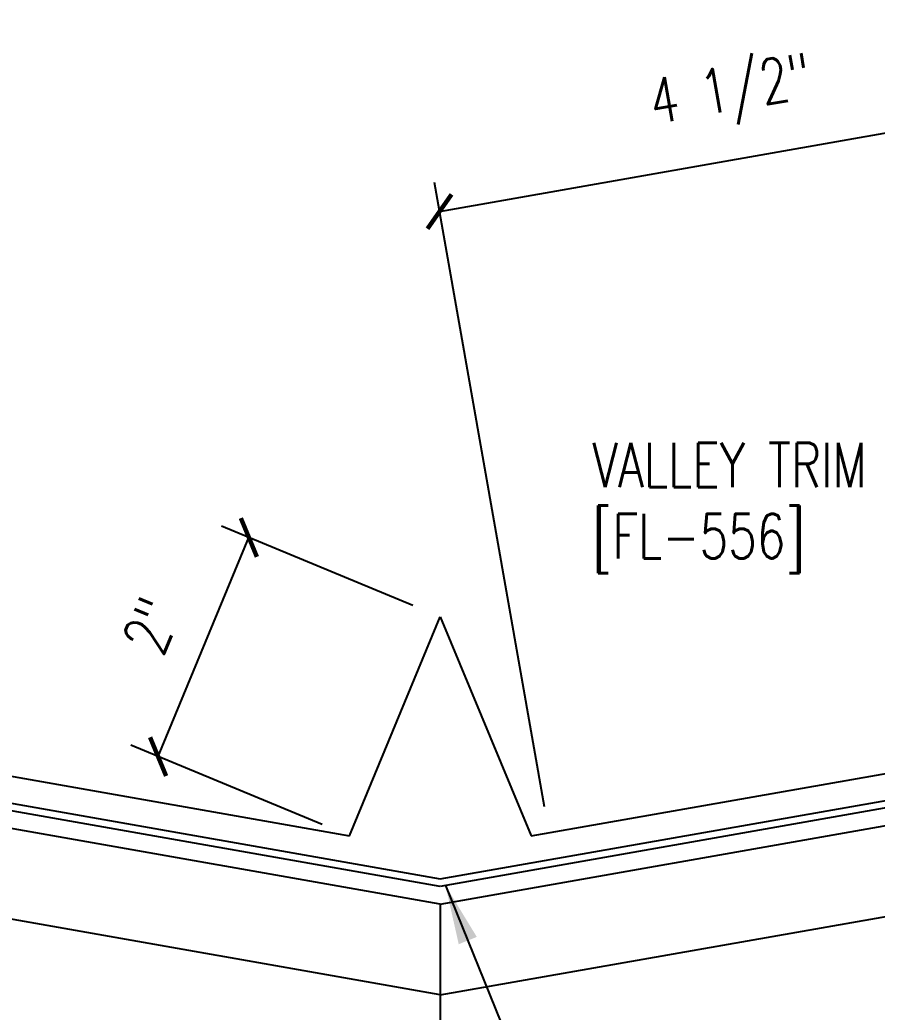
# Model space of a CAD drawing. Header units: inches. Extents: x -33163 to 19162, y -8858 to 30669.
# Drawn here: x -27970 to -27962.77, y -486.19 to -477.83 of the extents above; entities that cross this region are included whole.
import ezdxf

# ---------------------------------------------------------------- set-up
doc = ezdxf.new("R2010")
doc.units = ezdxf.units.IN
doc.layers.get('0').update_dxf_attribs({"color": 9, "lineweight": 0})
doc.layers.get('Defpoints').update_dxf_attribs({"color": 254})
for name, color, linetype in [('DIM', 7, 'Continuous'), ('PURLIN', 1, 'Continuous'), ('STLA', 12, 'Continuous'), ('TEXT', 7, 'Continuous'), ('TRIM', 4, 'Continuous')]:
    doc.layers.add(name, color=color, linetype=linetype)
doc.styles.add('TEXT', font='SIMPLEX.shx', dxfattribs={"width": 0.75, "height": 0.375})
doc.styles.add('TEXT1', font='ROMANS.shx', dxfattribs={"width": 0.75, "height": 0.375})
doc.dimstyles.new('DETAIL', dxfattribs={"dimscale": 4, "dimtxt": 0.375, "dimasz": 0.0625, "dimexe": 0.0625, "dimexo": 0.0625, "dimgap": 0.0625, "dimtad": 1, "dimdec": 4, "dimzin": 3, "dimdsep": 46, "dimlunit": 4, "dimtxsty": 'TEXT1', "dimblk": 'ARCHTICK', "dimcen": 0.0625, "dimclrd": 7, "dimclre": 7, "dimclrt": 2, "dimadec": 0, "dimazin": 0, "dimtfac": 0.6, "dimtdec": 4, "dimtmove": 0, "dimatfit": 3, "dimfxl": 1, "dimfrac": 2, "dimtolj": 1, "dimtzin": 0, "dimarcsym": 0})
doc.dimstyles.new('DETAIL$7', dxfattribs={"dimscale": 4, "dimtxt": 0.375, "dimasz": 0.125, "dimexe": 0.0625, "dimexo": 0.0625, "dimgap": 0.0625, "dimtad": 1, "dimdec": 4, "dimzin": 3, "dimdsep": 46, "dimlunit": 4, "dimtxsty": 'TEXT', "dimblk": 'ARCHTICK', "dimcen": 0.0625, "dimclrd": 7, "dimclre": 7, "dimclrt": 2, "dimadec": 0, "dimazin": 0, "dimtfac": 0.6, "dimtdec": 4, "dimtmove": 0, "dimatfit": 3, "dimfxl": 1, "dimfrac": 2, "dimtolj": 1, "dimtzin": 0, "dimarcsym": 0})

# ---------------------------------------------------------------- blocks, each defined once
blk = doc.blocks.new('_ArchTick')
at = {"color": 0, "linetype": 'ByBlock', "const_width": 0.15}
blk.add_lwpolyline([(-0.5, -0.5), (0.5, 0.5)], dxfattribs=at)
blk = doc.blocks.new('*D349')
at = {"layer": 'Defpoints', "color": 0, "transparency": 16777216}
for p in [(-27961.3492, -478.5423), (-27960.7429, -481.9806), (-27965.5327, -484.7081)]:
    blk.add_point(p, dxfattribs=at)
at = {"layer": 'DIM', "color": 7, "lineweight": -2, "transparency": 16777216}
for p, q in [((-27960.7863, -481.7344), (-27961.3926, -478.2961)), ((-27966.461, -479.4436), (-27961.3492, -478.5423)), ((-27965.5761, -484.4619), (-27966.5044, -479.1974))]:
    blk.add_line(p, q, dxfattribs=at)
at = {"layer": 'DIM', "color": 7, "lineweight": -2, "transparency": 16777216, "xscale": 0.25, "yscale": 0.25, "zscale": 0.25}
for p, rotation in [((-27961.3492, -478.5423), 10.00000000006434), ((-27966.461, -479.4436), 190.0000000000643)]:
    blk.add_blockref('_ArchTick', p, dxfattribs=dict(at, rotation=rotation))
at = {"layer": 'DIM', "color": 2, "transparency": 16777216, "insert": (-27963.9981, -478.4653), "char_height": 0.375, "attachment_point": 5, "rotation": 10, "style": 'TEXT1'}
blk.add_mtext('\\A1;4 1/2"  ', dxfattribs=at)
blk = doc.blocks.new('*D350')
at = {"color": 7, "lineweight": -2, "transparency": 16777216}
for p, q in [((-27966.6852, -482.7647), (-27968.2995, -482.096)), ((-27968.8339, -484.0395), (-27968.0685, -482.1917)), ((-27967.4506, -484.6124), (-27969.0648, -483.9438))]:
    blk.add_line(p, q, dxfattribs=at)
at = {"layer": 'Defpoints', "color": 0, "transparency": 16777216}
for p in [(-27968.0685, -482.1917), (-27966.4543, -482.8603), (-27967.2196, -484.7081)]:
    blk.add_point(p, dxfattribs=at)
at = {"color": 7, "lineweight": -2, "transparency": 16777216, "xscale": 0.25, "yscale": 0.25, "zscale": 0.25}
for p, rotation in [((-27968.0685, -482.1917), 67.50000000002287), ((-27968.8339, -484.0395), 247.5000000000229)]:
    blk.add_blockref('_ArchTick', p, dxfattribs=dict(at, rotation=rotation))
at = {"color": 2, "transparency": 16777216, "insert": (-27968.8884, -482.9345), "char_height": 0.375, "attachment_point": 5, "rotation": 67.5, "style": 'TEXT1'}
blk.add_mtext('\\A1;2"', dxfattribs=at)

msp = doc.modelspace()

# ---------------------------------------------------------------- linework, layer by layer
at = {"layer": 'PURLIN'}
for p, q in [((-27966.45428, -485.28385), (-27985.99385, -481.83849)), ((-27966.45428, -485.28385), (-27946.9147, -481.83849)), ((-27966.45428, -486.04921), (-27986.12474, -482.58077)), ((-27966.45428, -486.04921), (-27946.78382, -482.58077)), ((-27966.45428, -485.28385), (-27966.45428, -487.88497))]:
    msp.add_line(p, q, dxfattribs=at)
at = {"layer": 'STLA'}
for p, q in [((-27980.24159, -482.6401), (-27966.45428, -485.07117)), ((-27966.45428, -485.07117), (-27952.66697, -482.6401)), ((-27966.45428, -485.13464), (-27980.19089, -482.7125)), ((-27952.71767, -482.7125), (-27966.45428, -485.13464))]:
    msp.add_line(p, q, dxfattribs=at)
at = {"layer": 'TRIM'}
for p, q in [((-27978.05253, -482.79796), (-27967.21965, -484.70809)), ((-27967.21965, -484.70809), (-27966.45428, -482.86033)), ((-27966.45428, -482.86033), (-27965.68891, -484.70809)), ((-27965.68891, -484.70809), (-27954.85603, -482.79796))]:
    msp.add_line(p, q, dxfattribs=at)

# ---------------------------------------------------------------- texts
at = {"layer": 'TEXT', "style": 'TEXT1', "width": 0.75}
for s, p in [('VALLEY TRIM', (-27965.1723, -481.76752)), ('[FL-556]', (-27965.1723, -482.36752))]:
    msp.add_text(s, height=0.375, dxfattribs=at).set_placement(p)

# ---------------------------------------------------------------- dimensions: what is measured, and where the dimension line sits
dim = msp.add_aligned_dim(p1=(-27967.21965, -484.70809), p2=(-27966.45428, -482.86033), distance=1.74721, dimstyle='DETAIL')
dim.commit()
dim.dimension.update_dxf_attribs({"geometry": '*D350', "text_midpoint": (-27968.88837, -482.93449)})
at = {"layer": 'DIM'}
dim = msp.add_linear_dim(base=(-27961.34919, -478.54225), p1=(-27965.53269, -484.70809), p2=(-27960.74291, -481.98065), angle=10, text='4 1/2"  ', dimstyle='DETAIL', dxfattribs=at)
dim.commit()
dim.dimension.update_dxf_attribs({"geometry": '*D349', "text_midpoint": (-27963.9981, -478.46535)})

# ---------------------------------------------------------------- leaders
msp.add_leader([(-27966.41041, -485.1269), (-27965.44221, -487.51874), (-27965.16658, -487.51874)], dimstyle='DETAIL$7')

doc.saveas('drawing.dxf')
